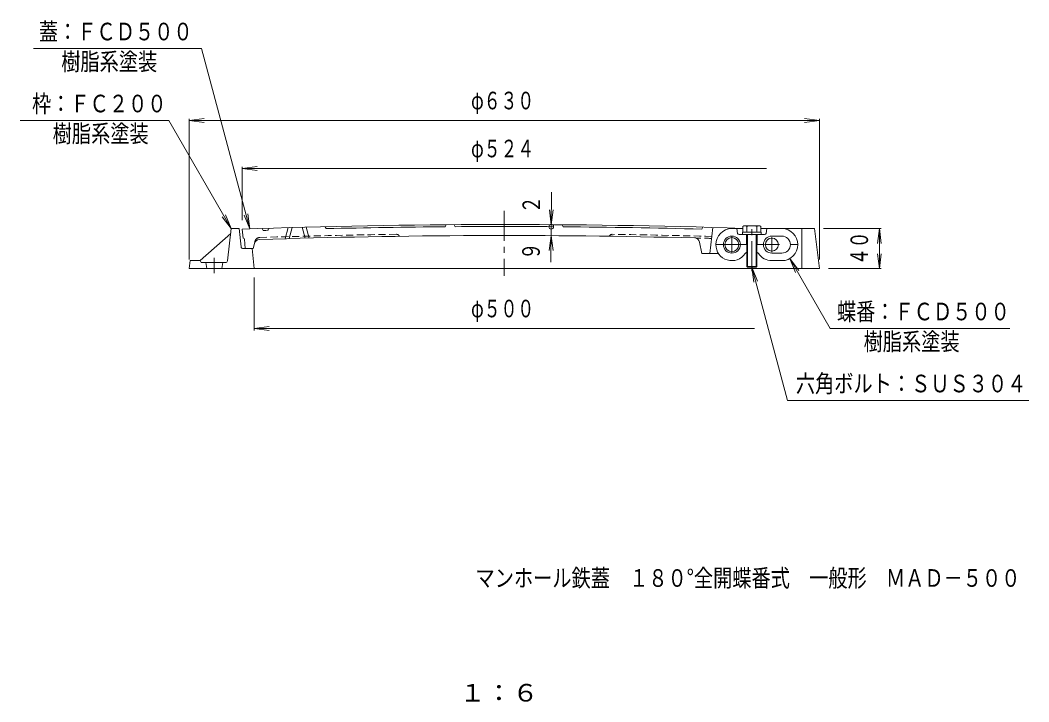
# Model space of a CAD drawing. Units: millimetres, scale not verified. Extents: x -589 to 461, y -801 to 845.
# Drawn here: x -563 to 445, y -801 to -119 of the extents above; entities that cross this region are included whole.
import ezdxf
from ezdxf.enums import TextEntityAlignment as Align

# ---------------------------------------------------------------- set-up
doc = ezdxf.new("R2010")
doc.units = ezdxf.units.MM
doc.header["$LTSCALE"] = 6
doc.header["$PDMODE"] = 32
doc.header["$PDSIZE"] = 4.8
doc.linetypes.add('CHAIN1', pattern=[8, 5, -1, 1, -1])
doc.linetypes.add('DASHED1', pattern=[1.8, 1.2, -0.6])
for name, color, linetype, lineweight in [('0-1_躯体', 2, 'Continuous', 18), ('0-2_仕上', 3, 'Continuous', 18), ('0-3_建具', 4, 'Continuous', 18), ('0-4_その他', 7, 'Continuous', 18), ('0-5_寸法', 7, 'Continuous', 18), ('0-6_ハッチ', 6, 'Continuous', 18), ('0-A', 2, 'Continuous', 18), ('0-B', 4, 'Continuous', 18)]:
    doc.layers.add(name, color=color, linetype=linetype, lineweight=lineweight)
doc.layers.add('F-4_F-4ﾚｲﾔ', color=2, linetype='Continuous')
doc.styles.add('ＭＳ ゴシック', font='')
doc.styles.get('ＭＳ ゴシック').set_extended_font_data('MS Gothic')

msp = doc.modelspace()

# ---------------------------------------------------------------- linework, layer by layer
at = {"layer": '0-1_躯体'}
for p, q in [((-383.2, -359.4), (-352.788, -332.4)), ((-355.992, -359.634), (-352.2, -327.4)), ((-344.2, -327.4), (-352.2, -327.4)), ((-342.38, -345.599), (-344.2, -327.4)), ((230.8, -327.4), (177.185, -327.4)), ((218.3, -327.4), (218.3, -367.4)), ((-340.39, -347.4), (-331.2, -347.4)), ((-331.2, -347.4), (-329.2, -367.4)), ((-394.2, -367.4), (-393.2, -359.4)), ((-383.2, -359.4), (-393.2, -359.4)), ((-383.2, -359.4), (-382.2, -361.4)), ((-357.978, -361.4), (-382.2, -361.4))]:
    msp.add_line(p, q, dxfattribs=at)
at = {"layer": '0-1_躯体', "linetype": 'CHAIN1'}
for p, q in [((188.3, -335.9), (188.3, -350.9)), ((180.8, -343.4), (195.8, -343.4)), ((-369.2, -356.57), (-369.2, -371.929))]:
    msp.add_line(p, q, dxfattribs=at)
at = {"layer": '0-1_躯体', "linetype": 'DASHED1'}
for p, q in [((-376.7, -367.4), (-377.758, -361.4)), ((-361.7, -367.4), (-360.642, -361.4))]:
    msp.add_line(p, q, dxfattribs=at)
at = {"layer": '0-1_躯体'}
msp.add_lwpolyline([(230.8, -327.4), (235.8, -367.4), (-394.2, -367.4)], dxfattribs=at)
msp.add_circle((188.3, -343.4), 6.5, dxfattribs=at)
for centre, start, end in [((-340.39, -345.4), 185.7108, 270), ((-357.978, -359.4), 270, 353.29056)]:
    msp.add_arc(centre, 2, start, end, dxfattribs=at)
at = {"layer": '0-2_仕上', "linetype": 'CHAIN1'}
for p, q in [((-79.2, -309.488), (-79.2, -374.651)), ((148.3, -351.439), (148.3, -335.439)), ((140.3, -343.439), (156.3, -343.439))]:
    msp.add_line(p, q, dxfattribs=at)
at = {"layer": '0-2_仕上'}
for p, q in [((-341.2, -327.9), (-340.2, -336.9)), ((-321.2, -327.227), (-320.2, -329.196)), ((-314.2, -327.004), (-315.2, -329.036)), ((-295.2, -326.432), (-298.2, -337.524)), ((-291.2, -326.318), (-294.2, -337.408)), ((-281.2, -326.042), (-278.2, -336.966)), ((-277.2, -325.935), (-274.2, -336.86)), ((-258.2, -325.458), (-257.2, -327.434)), ((-137.2, -323.561), (-138.2, -325.57)), ((-129.2, -323.499), (-128.2, -325.492)), ((-29.2, -323.489), (-30.2, -325.482)), ((-21.2, -323.546), (-20.2, -325.554)), ((119.3, -325.949), (118.3, -327.922)), ((129.3, -326.22), (126.3, -352.439)), ((-340.109, -336.9), (-340.2, -336.9)), ((-339.114, -337.805), (-338.2, -347.4)), ((-330.2, -347.4), (-329.045, -342.24)), ((116.06, -340.797), (118.3, -352.439)), ((-330.2, -347.4), (-338.2, -347.4)), ((118.3, -352.439), (135.071, -352.439))]:
    msp.add_line(p, q, dxfattribs=at)
at = {"layer": '0-2_仕上', "linetype": 'DASHED1'}
msp.add_line((-329.045, -342.24), (-328.594, -340.224), dxfattribs=at)
at = {"layer": '0-2_仕上'}
msp.add_circle((148.3, -343.439), 7, dxfattribs=at)
for centre, radius, start, end in [((-79.2, -7823.321), 7500, 88.1768, 92.00194), ((-79.2, -7823.321), 7498, 91.80368, 91.84192), ((-79.2, -7823.321), 7498, 90.45085, 91.36031), ((-79.2, -7823.321), 7498, 89.62556, 90.37444), ((-79.2, -7823.321), 7498, 88.49063, 89.54915), ((-340.109, -337.9), 1, 5.44154, 90), ((-324.166, -343.332), 5, 91.87593, 167.38559), ((-79.2, -7823.321), 7489, 88.54257, 91.87573), ((111.15, -341.742), 5, 10.89111, 88.55113)]:
    msp.add_arc(centre, radius, start, end, dxfattribs=at)
at = {"layer": '0-2_仕上', "linetype": 'DASHED1'}
for centre, radius, start, end in [((-323.715, -341.315), 5, 91.86746, 167.38724), ((-79.2, -7823.321), 7491, 90.82498, 91.87178), ((-187.014, -336.097), 3, 20.28127, 90.8251), ((28.614, -336.097), 3, 89.1749, 159.71873), ((-79.2, -7823.321), 7491, 88.41292, 89.17502), ((-79.2, -7823.321), 7489, 88.41423, 88.54257)]:
    msp.add_arc(centre, radius, start, end, dxfattribs=at)
at = {"layer": '0-3_建具'}
for p, q in [((188.3, -351.939), (198.3, -351.939)), ((188.3, -359.439), (198.3, -359.439))]:
    msp.add_line(p, q, dxfattribs=at)
for centre, radius, start, end in [((148.3, -343.439), 16, 180, 326.45222), ((148.3, -343.439), 8.5, 180, 0), ((164.135, -353.939), 3, 106.16286, 146.45181), ((172.465, -353.939), 3, 33.54819, 73.83714), ((188.3, -343.439), 16, 213.5479, 270), ((188.3, -343.439), 8.5, 180, 270), ((198.3, -343.439), 8.5, 270, 0), ((198.3, -343.439), 16, 270, 0)]:
    msp.add_arc(centre, radius, start, end, dxfattribs=at)
at = {"layer": '0-4_その他'}
for p, q in [((-394.2, -219.4), (-379.328, -217.442)), ((-394.2, -358.4), (-394.2, -217.6)), ((-394.2, -219.4), (235.8, -219.4)), ((-394.2, -219.4), (-379.328, -221.358)), ((235.8, -219.4), (220.928, -217.442)), ((235.8, -219.4), (220.928, -221.358)), ((235.8, -358.4), (235.8, -217.6)), ((-341.2, -267.4), (-326.328, -265.442)), ((-341.2, -318.899), (-341.2, -265.6)), ((-341.2, -267.4), (182.8, -267.4)), ((-341.2, -267.4), (-326.328, -269.358)), ((-32.533, -360.981), (-32.094, -290.804)), ((-32.298, -323.468), (-34.163, -308.584)), ((-32.298, -323.468), (-30.248, -308.609)), ((239.8, -327.4), (297.6, -327.4)), ((295.8, -327.4), (293.842, -342.272)), ((295.8, -367.4), (295.8, -327.4)), ((295.8, -327.4), (297.758, -342.272)), ((-32.367, -334.468), (-34.418, -349.327)), ((-32.367, -334.468), (-30.502, -349.351)), ((295.8, -367.4), (293.842, -352.528)), ((295.8, -367.4), (297.758, -352.528)), ((244.8, -367.4), (297.6, -367.4)), ((-329.2, -376.4), (-329.2, -429.2)), ((-329.2, -427.4), (-314.328, -425.442)), ((-329.2, -427.4), (170.8, -427.4)), ((-329.2, -427.4), (-314.328, -429.358))]:
    msp.add_line(p, q, dxfattribs=at)
msp.add_point((-32.311, -325.467), dxfattribs=at)
at = {"layer": '0-5_寸法'}
for p, q in [((-414.554, -219.4), (-563.313, -219.4)), ((-352.2, -327.4), (-414.554, -219.4)), ((-352.2, -327.4), (-361.331, -315.5)), ((-352.2, -327.4), (-357.94, -313.542)), ((-333.714, -327.641), (-339.454, -313.783)), ((-333.714, -327.641), (-335.672, -312.769)), ((206.3, -357.296), (215.431, -369.196)), ((206.3, -357.296), (212.04, -371.154)), ((168.3, -365.939), (174.04, -379.797)), ((168.3, -365.939), (170.258, -380.811))]:
    msp.add_line(p, q, dxfattribs=at)
for points in [[(-333.714, -327.641), (-382.009, -147.4), (-549.965, -147.4)], [(206.3, -357.296), (246.764, -427.382), (426.377, -427.382)], [(168.3, -365.939), (204.056, -499.382), (445.264, -499.382)]]:
    msp.add_lwpolyline(points, dxfattribs=at)
at = {"layer": '0-6_ハッチ'}
for p, q in [((159.1, -333.439), (159.1, -330.939)), ((159.1, -330.939), (159.415, -330.939)), ((177.5, -330.939), (177.185, -330.939)), ((177.5, -333.439), (177.5, -330.939))]:
    msp.add_line(p, q, dxfattribs=at)
at = {"layer": '0-A', "linetype": 'CHAIN1'}
msp.add_line((168.3, -369.846), (168.3, -322.139), dxfattribs=at)
at = {"layer": '0-A'}
for p, q in [((159.415, -325.282), (159.415, -330.939)), ((177.185, -330.939), (159.415, -330.939)), ((175.242, -324.539), (161.358, -324.539)), ((163.3, -330.939), (163.3, -325.282)), ((173.3, -330.939), (173.3, -325.282)), ((177.185, -325.282), (177.185, -330.939)), ((163.3, -365.127), (163.3, -333.439)), ((164.112, -333.439), (164.112, -365.939)), ((172.488, -333.439), (172.488, -365.939)), ((173.3, -365.127), (173.3, -333.439)), ((164.112, -365.939), (163.3, -365.127)), ((163.3, -365.127), (173.3, -365.127)), ((164.112, -365.939), (172.488, -365.939)), ((172.488, -365.939), (173.3, -365.127))]:
    msp.add_line(p, q, dxfattribs=at)
for centre, radius, start, end in [((161.358, -327.449), 2.91, 48.12389, 131.8763), ((168.3, -341.729), 17.19, 73.09029, 106.90971), ((175.242, -327.449), 2.91, 48.1237, 131.87611)]:
    msp.add_arc(centre, radius, start, end, dxfattribs=at)
at = {"layer": '0-B'}
for p, q in [((148.3, -327.439), (159.415, -327.439)), ((154.091, -332.186), (153.3, -327.439)), ((177.185, -327.439), (198.3, -327.439)), ((182.509, -332.186), (183.3, -327.439)), ((181.029, -333.439), (155.571, -333.439)), ((163.05, -333.439), (163.05, -343.439)), ((173.55, -333.439), (173.55, -343.439)), ((188.3, -334.939), (198.3, -334.939)), ((132.3, -343.439), (139.8, -343.439)), ((156.8, -343.439), (163.3, -343.439)), ((173.3, -343.439), (179.8, -343.439)), ((206.8, -343.439), (214.3, -343.439))]:
    msp.add_line(p, q, dxfattribs=at)
for centre, radius, start, end in [((148.3, -343.439), 16, 90, 180), ((155.571, -331.939), 1.5, 189.46155, 270), ((181.029, -331.939), 1.5, 270, 350.53923), ((198.3, -343.439), 16, 0, 90), ((148.3, -343.439), 8.5, 0, 180), ((188.3, -343.439), 8.5, 90, 180), ((198.3, -343.439), 8.5, 0, 90)]:
    msp.add_arc(centre, radius, start, end, dxfattribs=at)

# ---------------------------------------------------------------- texts
at = {"layer": '0-4_その他', "color": 3, "style": 'ＭＳ ゴシック', "width": 0.7}
for s, p in [('φ６３０', (-112.5, -213.4)), ('φ５２４', (-112.5, -261.4)), ('φ５００', (-112.5, -421.4))]:
    msp.add_text(s, height=17.6, dxfattribs=at).set_placement(p, align=Align.BOTTOM_LEFT)
for s, rotation, p in [('２', 89.642, (-38.227, -312.057)), ('４０', 90, (289.8, -363.9)), ('９', 89.642, (-38.518, -358.504))]:
    msp.add_text(s, height=17.6, rotation=rotation, dxfattribs=at).set_placement(p, align=Align.BOTTOM_LEFT)
at = {"layer": '0-5_寸法', "color": 6, "style": 'ＭＳ ゴシック', "width": 0.8}
for s, p in [('蓋：ＦＣＤ５００', (-544.589, -144.4)), ('樹脂系塗装', (-522.251, -174.4)), ('枠：ＦＣ２００', (-551.476, -216.4)), ('樹脂系塗装', (-530.815, -246.4)), ('蝶番：ＦＣＤ５００', (253.39, -424.382)), ('樹脂系塗装', (280.062, -454.382)), ('六角ボルト：ＳＵＳ３０４', (212.308, -496.382))]:
    msp.add_text(s, height=17.6, dxfattribs=at).set_placement(p, align=Align.BOTTOM_LEFT)
at = {"layer": 'F-4_F-4ﾚｲﾔ', "color": 6, "style": 'ＭＳ ゴシック', "width": 0.8}
msp.add_text('マンホール鉄蓋\u3000１８０°全開蝶番式\u3000一般形\u3000ＭＡＤ－５００', height=17.6, dxfattribs=at).set_placement((-108.019, -690.865), align=Align.BOTTOM_LEFT)
at = {"layer": 'F-4_F-4ﾚｲﾔ', "style": 'ＭＳ ゴシック', "width": 1.1}
msp.add_text('１：６', height=17.6, dxfattribs=at).set_placement((-124.2, -805.593), align=Align.BOTTOM_LEFT)

doc.saveas('drawing.dxf')
